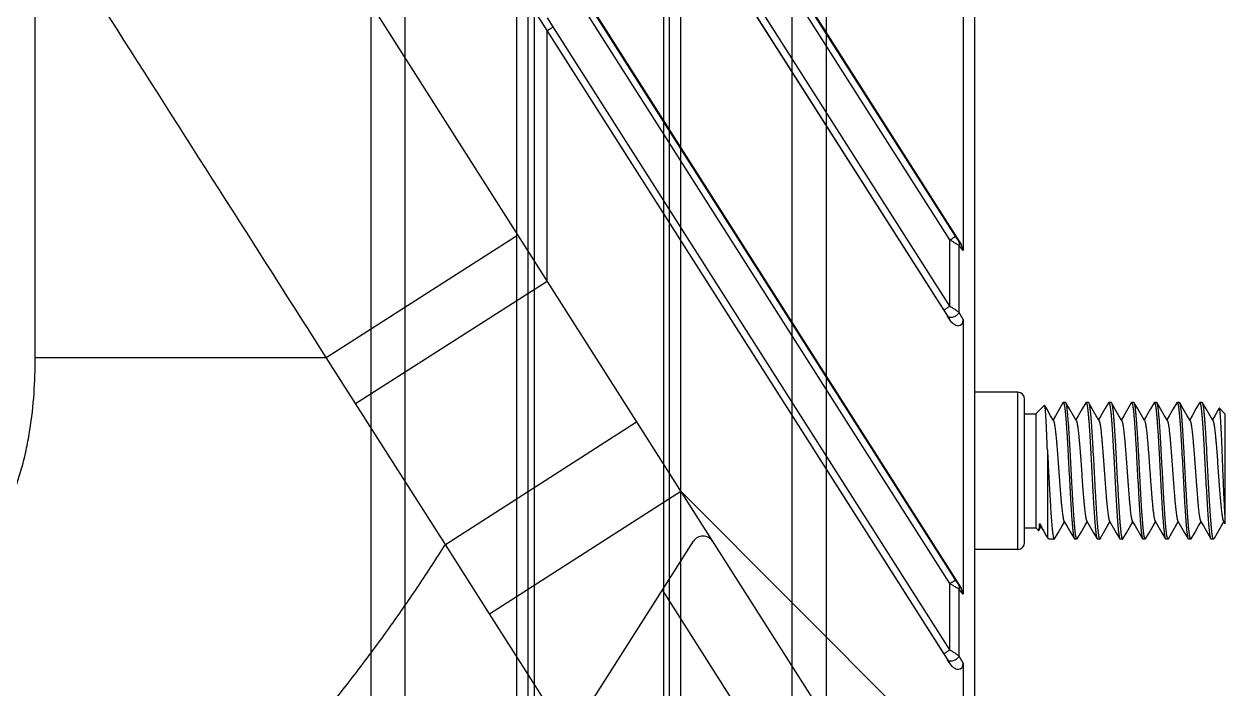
# Model space of a CAD drawing. Header units: millimetres. Extents: x 3299 to 14264, y 1863 to 5555.
# Drawn here: x 12532.1 to 12584.9, y 4503 to 4532.2 of the extents above; entities that cross this region are included whole.
import ezdxf

# ---------------------------------------------------------------- set-up
doc = ezdxf.new("R2010")
doc.units = ezdxf.units.MM
doc.layers.add('02___PRT_ALL_AXES', color=7, linetype='Continuous')

# ---------------------------------------------------------------- blocks, each defined once
blk = doc.blocks.new('rygj')
at = {"color": 114, "linetype": 'Continuous', "true_color": 0x139b48}
for p, q in [((4442.055, 3171.646), (5101.055, 3171.646)), ((4442.055, 3170.146), (5101.055, 3170.146)), ((4495.013, 3165.246), (5068.697, 3165.246)), ((4495.398, 3164.746), (5068.312, 3164.746)), ((4495.398, 3158.546), (5068.312, 3158.546)), ((4495.013, 3158.046), (5068.697, 3158.046)), ((4442.055, 3153.146), (5101.055, 3153.146)), ((4442.055, 3151.646), (5101.055, 3151.646))]:
    blk.add_line(p, q, dxfattribs=at)
at = {"layer": '02___PRT_ALL_AXES', "color": 114, "linetype": 'Continuous', "true_color": 0x139b48}
for p, q in [((5068.145, 3164.485), (4464.566, 3164.485)), ((5068.145, 3158.807), (4464.566, 3158.807))]:
    blk.add_line(p, q, dxfattribs=at)
blk = doc.blocks.new('rsfv')
at = {"rotation": 90}
blk.add_blockref('rygj', (14412.273, 369.859), dxfattribs=at)
blk = doc.blocks.new('1111')
at = {"color": 7, "linetype": 'Continuous'}
for p, q in [((16602.781, 7051.634), (16602.781, 6714.134)), ((16405.676, 7051.134), (16600.504, 6745.316)), ((16415.394, 7050.956), (16602.197, 6757.734)), ((16424.998, 7050.956), (16602.197, 6772.809)), ((16412.996, 7050.624), (16601.677, 6754.455)), ((16422.6, 7050.624), (16601.677, 6769.531)), ((16601.704, 6773.011), (16584.035, 6800.746)), ((16601.941, 6773.171), (16584.272, 6800.906)), ((16601.437, 6769.941), (16584.021, 6797.28)), ((16601.704, 6770.103), (16584.287, 6797.441)), ((16561.538, 6767.861), (16561.538, 6787.885)), ((16601.704, 6757.935), (16584.035, 6785.67)), ((16601.941, 6758.095), (16584.272, 6785.83)), ((16602.282, 6784.591), (16602.282, 6772.544)), ((16584.021, 6782.205), (16583.768, 6782.601)), ((16584.287, 6782.366), (16584.035, 6782.762)), ((16584.01, 6782.187), (16584.021, 6782.205)), ((16584.01, 6771.206), (16584.01, 6782.187)), ((16601.437, 6754.866), (16584.021, 6782.205)), ((16601.704, 6755.027), (16584.287, 6782.366)), ((16574.314, 6767.861), (16582.721, 6773.229)), ((16601.704, 6770.103), (16601.704, 6773.011)), ((16602.197, 6772.809), (16602.102, 6772.932)), ((16602.282, 6772.544), (16602.107, 6772.772)), ((16602.107, 6769.835), (16602.107, 6772.772)), ((16575.606, 6765.835), (16584.01, 6771.206)), ((16602.282, 6769.515), (16602.107, 6769.835)), ((16601.677, 6769.531), (16601.598, 6769.674)), ((16602.282, 6769.515), (16602.282, 6757.468)), ((16561.538, 6767.861), (16574.314, 6767.861)), ((16575.606, 6765.835), (16574.314, 6767.861)), ((16604.681, 6759.434), (16604.681, 6766.334)), ((16579.547, 6759.657), (16575.606, 6765.835)), ((16604.981, 6759.734), (16604.981, 6766.034)), ((16605.854, 6765.757), (16605.481, 6765.384)), ((16605.864, 6765.753), (16605.854, 6765.757)), ((16605.951, 6765.603), (16605.864, 6765.753)), ((16606.125, 6765.303), (16605.951, 6765.603)), ((16606.508, 6765.598), (16606.334, 6765.298)), ((16606.666, 6765.871), (16606.508, 6765.598)), ((16606.666, 6765.871), (16606.681, 6765.884)), ((16606.781, 6765.884), (16606.681, 6765.884)), ((16606.796, 6765.871), (16606.781, 6765.884)), ((16606.951, 6765.603), (16606.796, 6765.871)), ((16607.125, 6765.303), (16606.951, 6765.603)), ((16607.508, 6765.598), (16607.334, 6765.298)), ((16607.666, 6765.871), (16607.508, 6765.598)), ((16607.666, 6765.871), (16607.681, 6765.884)), ((16607.781, 6765.884), (16607.681, 6765.884)), ((16607.781, 6765.884), (16607.796, 6765.871)), ((16607.951, 6765.603), (16607.796, 6765.871)), ((16608.125, 6765.303), (16607.951, 6765.603)), ((16608.508, 6765.598), (16608.334, 6765.298)), ((16608.666, 6765.871), (16608.508, 6765.598)), ((16608.666, 6765.871), (16608.681, 6765.884)), ((16608.781, 6765.884), (16608.681, 6765.884)), ((16608.781, 6765.884), (16608.796, 6765.871)), ((16608.951, 6765.603), (16608.796, 6765.871)), ((16609.125, 6765.303), (16608.951, 6765.603)), ((16609.508, 6765.598), (16609.334, 6765.298)), ((16609.666, 6765.871), (16609.508, 6765.598)), ((16609.666, 6765.871), (16609.681, 6765.884)), ((16609.781, 6765.884), (16609.681, 6765.884)), ((16609.796, 6765.871), (16609.781, 6765.884)), ((16609.951, 6765.603), (16609.796, 6765.871)), ((16610.125, 6765.303), (16609.951, 6765.603)), ((16610.508, 6765.598), (16610.334, 6765.298)), ((16610.666, 6765.871), (16610.508, 6765.598)), ((16610.666, 6765.871), (16610.681, 6765.884)), ((16610.781, 6765.884), (16610.681, 6765.884)), ((16610.796, 6765.871), (16610.781, 6765.884)), ((16610.951, 6765.603), (16610.796, 6765.871)), ((16611.125, 6765.303), (16610.951, 6765.603)), ((16611.508, 6765.598), (16611.334, 6765.298)), ((16611.666, 6765.871), (16611.508, 6765.598)), ((16611.666, 6765.871), (16611.681, 6765.884)), ((16611.781, 6765.884), (16611.681, 6765.884)), ((16611.796, 6765.871), (16611.781, 6765.884)), ((16611.951, 6765.603), (16611.796, 6765.871)), ((16612.125, 6765.303), (16611.951, 6765.603)), ((16612.508, 6765.598), (16612.334, 6765.298)), ((16612.666, 6765.871), (16612.508, 6765.598)), ((16612.666, 6765.871), (16612.681, 6765.884)), ((16612.781, 6765.884), (16612.681, 6765.884)), ((16612.796, 6765.871), (16612.781, 6765.884)), ((16612.951, 6765.603), (16612.796, 6765.871)), ((16613.125, 6765.303), (16612.951, 6765.603)), ((16613.525, 6765.626), (16613.334, 6765.298)), ((16613.781, 6765.384), (16613.535, 6765.63)), ((16605.481, 6765.384), (16605.481, 6760.384)), ((16606.251, 6765.087), (16606.125, 6765.303)), ((16606.334, 6765.298), (16606.231, 6765.121)), ((16607.251, 6765.087), (16607.125, 6765.303)), ((16607.334, 6765.298), (16607.231, 6765.121)), ((16608.251, 6765.087), (16608.125, 6765.303)), ((16608.334, 6765.298), (16608.231, 6765.121)), ((16609.251, 6765.087), (16609.125, 6765.303)), ((16609.334, 6765.298), (16609.231, 6765.121)), ((16610.251, 6765.087), (16610.125, 6765.303)), ((16610.334, 6765.298), (16610.231, 6765.121)), ((16611.251, 6765.087), (16611.125, 6765.303)), ((16611.334, 6765.298), (16611.231, 6765.121)), ((16612.251, 6765.087), (16612.125, 6765.303)), ((16612.334, 6765.298), (16612.231, 6765.121)), ((16613.251, 6765.087), (16613.125, 6765.303)), ((16613.334, 6765.298), (16613.231, 6765.121)), ((16613.781, 6765.384), (16613.781, 6760.56)), ((16579.547, 6759.657), (16587.941, 6765.036)), ((16605.981, 6763.811), (16605.981, 6759.958)), ((16581.486, 6756.611), (16589.881, 6761.99)), ((16602.282, 6749.589), (16589.881, 6761.99)), ((16605.598, 6760.266), (16605.481, 6760.384)), ((16605.607, 6760.27), (16605.662, 6760.363)), ((16605.662, 6760.363), (16605.698, 6760.426)), ((16605.682, 6760.453), (16605.807, 6760.246)), ((16606.451, 6760.164), (16606.625, 6760.464)), ((16606.625, 6760.464), (16606.731, 6760.646)), ((16606.711, 6760.68), (16606.834, 6760.469)), ((16606.834, 6760.469), (16607.008, 6760.169)), ((16607.451, 6760.164), (16607.625, 6760.464)), ((16607.625, 6760.464), (16607.731, 6760.646)), ((16607.711, 6760.68), (16607.834, 6760.469)), ((16607.834, 6760.469), (16608.008, 6760.169)), ((16608.451, 6760.164), (16608.625, 6760.464)), ((16608.625, 6760.464), (16608.731, 6760.646)), ((16608.711, 6760.68), (16608.834, 6760.469)), ((16608.834, 6760.469), (16609.008, 6760.169)), ((16609.451, 6760.164), (16609.625, 6760.464)), ((16609.625, 6760.464), (16609.731, 6760.646)), ((16609.711, 6760.68), (16609.834, 6760.469)), ((16609.834, 6760.469), (16610.008, 6760.169)), ((16610.451, 6760.164), (16610.625, 6760.464)), ((16610.625, 6760.464), (16610.731, 6760.646)), ((16610.711, 6760.68), (16610.834, 6760.469)), ((16610.834, 6760.469), (16611.008, 6760.169)), ((16611.451, 6760.164), (16611.625, 6760.464)), ((16611.625, 6760.464), (16611.731, 6760.646)), ((16611.711, 6760.68), (16611.834, 6760.469)), ((16611.834, 6760.469), (16612.008, 6760.169)), ((16612.451, 6760.164), (16612.625, 6760.464)), ((16612.625, 6760.464), (16612.731, 6760.646)), ((16612.711, 6760.68), (16612.834, 6760.469)), ((16612.834, 6760.469), (16613.008, 6760.169)), ((16613.451, 6760.164), (16613.625, 6760.464)), ((16613.625, 6760.464), (16613.731, 6760.646)), ((16613.711, 6760.68), (16613.781, 6760.56)), ((16605.598, 6760.266), (16605.607, 6760.27)), ((16605.807, 6760.246), (16605.933, 6760.036)), ((16605.933, 6760.036), (16605.981, 6759.958)), ((16606.281, 6759.884), (16606.296, 6759.896)), ((16606.296, 6759.896), (16606.451, 6760.164)), ((16607.008, 6760.169), (16607.166, 6759.896)), ((16607.166, 6759.896), (16607.181, 6759.884)), ((16607.281, 6759.884), (16607.181, 6759.884)), ((16607.296, 6759.896), (16607.281, 6759.884)), ((16607.296, 6759.896), (16607.451, 6760.164)), ((16608.008, 6760.169), (16608.166, 6759.896)), ((16608.166, 6759.896), (16608.181, 6759.884)), ((16608.281, 6759.884), (16608.181, 6759.884)), ((16608.296, 6759.896), (16608.281, 6759.884)), ((16608.296, 6759.896), (16608.451, 6760.164)), ((16609.008, 6760.169), (16609.166, 6759.896)), ((16609.166, 6759.896), (16609.181, 6759.884)), ((16609.281, 6759.884), (16609.181, 6759.884)), ((16609.296, 6759.896), (16609.281, 6759.884)), ((16609.296, 6759.896), (16609.451, 6760.164)), ((16610.008, 6760.169), (16610.166, 6759.896)), ((16610.166, 6759.896), (16610.181, 6759.884)), ((16610.281, 6759.884), (16610.181, 6759.884)), ((16610.296, 6759.896), (16610.281, 6759.884)), ((16610.296, 6759.896), (16610.451, 6760.164)), ((16611.008, 6760.169), (16611.166, 6759.896)), ((16611.166, 6759.896), (16611.181, 6759.884)), ((16611.281, 6759.884), (16611.181, 6759.884)), ((16611.296, 6759.896), (16611.281, 6759.884)), ((16611.296, 6759.896), (16611.451, 6760.164)), ((16612.008, 6760.169), (16612.166, 6759.896)), ((16612.166, 6759.896), (16612.181, 6759.884)), ((16612.281, 6759.884), (16612.181, 6759.884)), ((16612.296, 6759.896), (16612.281, 6759.884)), ((16612.296, 6759.896), (16612.451, 6760.164)), ((16613.008, 6760.169), (16613.166, 6759.896)), ((16613.181, 6759.884), (16613.166, 6759.896)), ((16613.316, 6759.931), (16613.281, 6759.884)), ((16613.316, 6759.931), (16613.451, 6760.164)), ((16570.281, 6728.153), (16590.438, 6759.792)), ((16581.486, 6756.611), (16579.547, 6759.657)), ((16601.704, 6755.027), (16601.704, 6757.935)), ((16602.197, 6757.734), (16602.102, 6757.857)), ((16602.282, 6757.468), (16602.107, 6757.697)), ((16602.107, 6754.76), (16602.107, 6757.697)), ((16598.585, 6742.745), (16589.081, 6757.663)), ((16584.948, 6751.175), (16581.486, 6756.611)), ((16601.677, 6754.455), (16601.598, 6754.599)), ((16602.282, 6754.44), (16602.107, 6754.76)), ((16602.282, 6754.44), (16602.282, 6749.589))]:
    blk.add_line(p, q, dxfattribs=at)
for centre, radius, start, end in [((16604.681, 6766.034), 0.3, 0, 90), ((16590.859, 6759.524), 0.5, 32.5, 147.5), ((16604.681, 6759.734), 0.3, 270, 0)]:
    blk.add_arc(centre, radius, start, end, dxfattribs=at)
for centre, major_axis, ratio, start_param, end_param in [((16601.92, 6772.681), (-0.278, 0.337), 0.685856, -2.447355, -1.747542), ((16601.92, 6769.707), (-0.253, 0.43), 0.601104, -4.65481, -2.346373), ((16601.92, 6757.605), (-0.278, 0.337), 0.685856, -2.447355, -1.747542), ((16601.92, 6754.632), (-0.253, 0.43), 0.601104, -4.65481, -2.346373)]:
    blk.add_ellipse(centre, major_axis=major_axis, ratio=ratio, start_param=start_param, end_param=end_param, dxfattribs=at)
for points, knots in [([(16574.314, 6767.861), (16573.25, 6769.529), (16568.99, 6776.203), (16564.732, 6782.878), (16561.538, 6787.885)], [0, 0, 0, 0, 0.249922, 1, 1, 1, 1]), ([(16584.021, 6782.205), (16584.021, 6782.205), (16584.022, 6782.205), (16584.026, 6782.207), (16584.031, 6782.209), (16584.039, 6782.214), (16584.049, 6782.219), (16584.061, 6782.226), (16584.082, 6782.238), (16584.111, 6782.255), (16584.15, 6782.279), (16584.193, 6782.306), (16584.24, 6782.335), (16584.271, 6782.356), (16584.287, 6782.366)], [0, 0, 0, 0, 0.005231, 0.012589, 0.033669, 0.063117, 0.100673, 0.146013, 0.198735, 0.324335, 0.472945, 0.63916, 0.81702, 1, 1, 1, 1]), ([(16601.704, 6773.011), (16601.719, 6773.02), (16601.748, 6773.039), (16601.791, 6773.067), (16601.83, 6773.093), (16601.865, 6773.116), (16601.891, 6773.133), (16601.908, 6773.145), (16601.918, 6773.153), (16601.927, 6773.159), (16601.934, 6773.164), (16601.938, 6773.168), (16601.941, 6773.17), (16601.941, 6773.171)], [0, 0, 0, 0, 0.186782, 0.366131, 0.532175, 0.679595, 0.803609, 0.85556, 0.900224, 0.93725, 0.966352, 0.987305, 1, 1, 1, 1]), ([(16602.107, 6772.772), (16602.094, 6772.779), (16602.067, 6772.793), (16602.025, 6772.817), (16601.978, 6772.844), (16601.927, 6772.874), (16601.873, 6772.906), (16601.799, 6772.952), (16601.742, 6772.987), (16601.704, 6773.011)], [0, 0, 0, 0, 0.090397, 0.195428, 0.312456, 0.43902, 0.572905, 0.712149, 1, 1, 1, 1]), ([(16602.102, 6772.932), (16602.096, 6772.94), (16602.084, 6772.957), (16602.058, 6772.994), (16602.024, 6773.044), (16601.983, 6773.106), (16601.955, 6773.149), (16601.941, 6773.171)], [0, 0, 0, 0, 0.103408, 0.218747, 0.468859, 0.73184, 1, 1, 1, 1]), ([(16602.107, 6772.772), (16602.112, 6772.786), (16602.119, 6772.815), (16602.122, 6772.857), (16602.117, 6772.897), (16602.108, 6772.921), (16602.102, 6772.932)], [0, 0, 0, 0, 0.271855, 0.527736, 0.769173, 1, 1, 1, 1]), ([(16601.437, 6769.941), (16601.438, 6769.942), (16601.439, 6769.942), (16601.442, 6769.943), (16601.448, 6769.946), (16601.456, 6769.95), (16601.466, 6769.956), (16601.478, 6769.963), (16601.498, 6769.975), (16601.527, 6769.992), (16601.566, 6770.016), (16601.61, 6770.043), (16601.656, 6770.072), (16601.688, 6770.092), (16601.704, 6770.103)], [0, 0, 0, 0, 0.005231, 0.012589, 0.033669, 0.063117, 0.100673, 0.146013, 0.198735, 0.324335, 0.472945, 0.63916, 0.81702, 1, 1, 1, 1]), ([(16601.598, 6769.674), (16601.587, 6769.695), (16601.562, 6769.738), (16601.523, 6769.803), (16601.481, 6769.872), (16601.452, 6769.918), (16601.437, 6769.941)], [0, 0, 0, 0, 0.226755, 0.475744, 0.735416, 1, 1, 1, 1]), ([(16601.598, 6769.674), (16601.604, 6769.667), (16601.618, 6769.654), (16601.643, 6769.638), (16601.672, 6769.627), (16601.717, 6769.617), (16601.78, 6769.617), (16601.858, 6769.634), (16601.936, 6769.667), (16602.007, 6769.714), (16602.066, 6769.77), (16602.096, 6769.813), (16602.107, 6769.835)], [0, 0, 0, 0, 0.045713, 0.093827, 0.145197, 0.200355, 0.321964, 0.456539, 0.598535, 0.740949, 0.876692, 1, 1, 1, 1]), ([(16602.107, 6769.835), (16602.095, 6769.844), (16602.068, 6769.863), (16602.026, 6769.892), (16601.979, 6769.924), (16601.929, 6769.958), (16601.875, 6769.993), (16601.8, 6770.042), (16601.743, 6770.078), (16601.704, 6770.103)], [0, 0, 0, 0, 0.093828, 0.200628, 0.318136, 0.444256, 0.577126, 0.71505, 1, 1, 1, 1]), ([(16556.31, 6756.932), (16556.543, 6757.06), (16557, 6757.333), (16557.648, 6757.8), (16558.252, 6758.322), (16558.807, 6758.897), (16559.307, 6759.52), (16559.752, 6760.183), (16560.139, 6760.881), (16560.472, 6761.607), (16560.751, 6762.355), (16560.982, 6763.119), (16561.167, 6763.896), (16561.359, 6764.942), (16561.504, 6766.265), (16561.538, 6767.329), (16561.538, 6767.861)], [0, 0, 0, 0, 0.062499, 0.124997, 0.187494, 0.249991, 0.312489, 0.374988, 0.43749, 0.499992, 0.562497, 0.625002, 0.687509, 0.750016, 0.875003, 1, 1, 1, 1]), ([(16605.981, 6763.811), (16605.976, 6763.941), (16605.967, 6764.191), (16605.955, 6764.497), (16605.945, 6764.726), (16605.938, 6764.883), (16605.931, 6765.029), (16605.923, 6765.164), (16605.916, 6765.286), (16605.909, 6765.395), (16605.902, 6765.491), (16605.894, 6765.573), (16605.888, 6765.631), (16605.883, 6765.671), (16605.879, 6765.695), (16605.875, 6765.715), (16605.872, 6765.731), (16605.869, 6765.743), (16605.866, 6765.749), (16605.865, 6765.752), (16605.864, 6765.753)], [0, 0, 0, 0, 0.200269, 0.385828, 0.471817, 0.552686, 0.62801, 0.697369, 0.760387, 0.816722, 0.866055, 0.908122, 0.942683, 0.957091, 0.969561, 0.980083, 0.988649, 0.99527, 0.997866, 1, 1, 1, 1]), ([(16606.681, 6765.884), (16606.682, 6765.884), (16606.685, 6765.883), (16606.689, 6765.88), (16606.693, 6765.876), (16606.697, 6765.87), (16606.7, 6765.862), (16606.704, 6765.853), (16606.708, 6765.842), (16606.713, 6765.824), (16606.72, 6765.797), (16606.727, 6765.76), (16606.735, 6765.716), (16606.742, 6765.666), (16606.75, 6765.61), (16606.757, 6765.547), (16606.765, 6765.479), (16606.775, 6765.376), (16606.788, 6765.233), (16606.803, 6765.047), (16606.818, 6764.84), (16606.833, 6764.616), (16606.848, 6764.376), (16606.863, 6764.123), (16606.878, 6763.858), (16606.899, 6763.489), (16606.924, 6763.019), (16606.954, 6762.456), (16606.979, 6761.993), (16606.999, 6761.635), (16607.014, 6761.382), (16607.029, 6761.143), (16607.044, 6760.919), (16607.059, 6760.713), (16607.075, 6760.527), (16607.089, 6760.363), (16607.102, 6760.24), (16607.113, 6760.153), (16607.12, 6760.097), (16607.128, 6760.048), (16607.136, 6760.004), (16607.143, 6759.968), (16607.15, 6759.938), (16607.157, 6759.917), (16607.162, 6759.904), (16607.165, 6759.899), (16607.166, 6759.896)], [0, 0, 0, 0, 0.000645, 0.001404, 0.002351, 0.003524, 0.004942, 0.006617, 0.008553, 0.010755, 0.015963, 0.022244, 0.029591, 0.037991, 0.047433, 0.057897, 0.069357, 0.081791, 0.109473, 0.140693, 0.175175, 0.212608, 0.252656, 0.294956, 0.339126, 0.384767, 0.478801, 0.573661, 0.66592, 0.710026, 0.752246, 0.792201, 0.829527, 0.863891, 0.894981, 0.922522, 0.946268, 0.956654, 0.966017, 0.974338, 0.981603, 0.987803, 0.992929, 0.996986, 0.99862, 1, 1, 1, 1]), ([(16607.281, 6759.884), (16607.28, 6759.884), (16607.277, 6759.884), (16607.273, 6759.887), (16607.269, 6759.892), (16607.266, 6759.898), (16607.262, 6759.905), (16607.258, 6759.915), (16607.254, 6759.926), (16607.249, 6759.944), (16607.242, 6759.97), (16607.235, 6760.008), (16607.227, 6760.051), (16607.22, 6760.101), (16607.212, 6760.157), (16607.205, 6760.22), (16607.197, 6760.288), (16607.187, 6760.391), (16607.174, 6760.534), (16607.159, 6760.721), (16607.144, 6760.927), (16607.129, 6761.151), (16607.114, 6761.391), (16607.099, 6761.645), (16607.084, 6761.909), (16607.063, 6762.278), (16607.038, 6762.748), (16607.008, 6763.311), (16606.983, 6763.775), (16606.963, 6764.132), (16606.948, 6764.385), (16606.933, 6764.625), (16606.918, 6764.848), (16606.903, 6765.054), (16606.888, 6765.24), (16606.873, 6765.405), (16606.86, 6765.528), (16606.849, 6765.614), (16606.842, 6765.67), (16606.834, 6765.72), (16606.827, 6765.763), (16606.819, 6765.799), (16606.812, 6765.829), (16606.805, 6765.85), (16606.8, 6765.863), (16606.797, 6765.869), (16606.796, 6765.871)], [0, 0, 0, 0, 0.000645, 0.001404, 0.002351, 0.003524, 0.004942, 0.006617, 0.008553, 0.010755, 0.015963, 0.022244, 0.029591, 0.037991, 0.047433, 0.057897, 0.069357, 0.081791, 0.109473, 0.140693, 0.175175, 0.212608, 0.252656, 0.294956, 0.339126, 0.384767, 0.478801, 0.573661, 0.66592, 0.710026, 0.752247, 0.792201, 0.829527, 0.863891, 0.894981, 0.922522, 0.946268, 0.956654, 0.966017, 0.974338, 0.981603, 0.987803, 0.992929, 0.996986, 0.99862, 1, 1, 1, 1]), ([(16607.681, 6765.884), (16607.682, 6765.884), (16607.685, 6765.883), (16607.689, 6765.88), (16607.693, 6765.876), (16607.697, 6765.87), (16607.7, 6765.862), (16607.704, 6765.853), (16607.708, 6765.842), (16607.713, 6765.824), (16607.72, 6765.797), (16607.727, 6765.76), (16607.735, 6765.716), (16607.742, 6765.666), (16607.75, 6765.61), (16607.757, 6765.547), (16607.765, 6765.479), (16607.775, 6765.376), (16607.788, 6765.233), (16607.803, 6765.047), (16607.818, 6764.84), (16607.833, 6764.616), (16607.848, 6764.376), (16607.863, 6764.123), (16607.878, 6763.858), (16607.899, 6763.489), (16607.924, 6763.019), (16607.954, 6762.456), (16607.979, 6761.993), (16607.999, 6761.635), (16608.014, 6761.382), (16608.029, 6761.143), (16608.044, 6760.919), (16608.059, 6760.713), (16608.075, 6760.527), (16608.089, 6760.363), (16608.102, 6760.24), (16608.113, 6760.153), (16608.12, 6760.097), (16608.128, 6760.048), (16608.136, 6760.004), (16608.143, 6759.968), (16608.15, 6759.938), (16608.157, 6759.917), (16608.162, 6759.904), (16608.165, 6759.899), (16608.166, 6759.896)], [0, 0, 0, 0, 0.000645, 0.001404, 0.002351, 0.003524, 0.004942, 0.006617, 0.008553, 0.010755, 0.015963, 0.022244, 0.029591, 0.037991, 0.047433, 0.057897, 0.069357, 0.081791, 0.109473, 0.140693, 0.175175, 0.212608, 0.252656, 0.294956, 0.339126, 0.384767, 0.478801, 0.573661, 0.66592, 0.710026, 0.752246, 0.792201, 0.829527, 0.863891, 0.894981, 0.922522, 0.946268, 0.956654, 0.966017, 0.974338, 0.981603, 0.987803, 0.992929, 0.996986, 0.99862, 1, 1, 1, 1]), ([(16607.796, 6765.871), (16607.797, 6765.869), (16607.8, 6765.863), (16607.805, 6765.85), (16607.812, 6765.829), (16607.819, 6765.799), (16607.827, 6765.763), (16607.834, 6765.72), (16607.842, 6765.67), (16607.849, 6765.614), (16607.86, 6765.528), (16607.873, 6765.405), (16607.888, 6765.24), (16607.903, 6765.054), (16607.918, 6764.848), (16607.933, 6764.625), (16607.948, 6764.385), (16607.963, 6764.132), (16607.983, 6763.775), (16608.008, 6763.311), (16608.038, 6762.748), (16608.063, 6762.278), (16608.084, 6761.909), (16608.099, 6761.645), (16608.114, 6761.391), (16608.129, 6761.151), (16608.144, 6760.927), (16608.159, 6760.721), (16608.174, 6760.534), (16608.187, 6760.391), (16608.197, 6760.288), (16608.205, 6760.22), (16608.212, 6760.157), (16608.22, 6760.101), (16608.227, 6760.051), (16608.235, 6760.008), (16608.242, 6759.97), (16608.249, 6759.944), (16608.254, 6759.926), (16608.258, 6759.915), (16608.262, 6759.905), (16608.266, 6759.898), (16608.269, 6759.892), (16608.273, 6759.887), (16608.277, 6759.884), (16608.28, 6759.884), (16608.281, 6759.884)], [0, 0, 0, 0, 0.00138, 0.003014, 0.007071, 0.012197, 0.018397, 0.025662, 0.033983, 0.043346, 0.053732, 0.077478, 0.105019, 0.136109, 0.170473, 0.207799, 0.247753, 0.289974, 0.33408, 0.426339, 0.521199, 0.615233, 0.660874, 0.705044, 0.747344, 0.787392, 0.824825, 0.859307, 0.890527, 0.918209, 0.930643, 0.942103, 0.952567, 0.962009, 0.970409, 0.977756, 0.984037, 0.989245, 0.991447, 0.993383, 0.995058, 0.996476, 0.997649, 0.998596, 0.999355, 1, 1, 1, 1]), ([(16608.681, 6765.884), (16608.682, 6765.884), (16608.685, 6765.883), (16608.689, 6765.88), (16608.693, 6765.876), (16608.697, 6765.87), (16608.7, 6765.862), (16608.704, 6765.853), (16608.708, 6765.842), (16608.713, 6765.824), (16608.72, 6765.797), (16608.727, 6765.76), (16608.735, 6765.716), (16608.742, 6765.666), (16608.75, 6765.61), (16608.757, 6765.547), (16608.765, 6765.479), (16608.775, 6765.376), (16608.788, 6765.233), (16608.803, 6765.047), (16608.818, 6764.84), (16608.833, 6764.616), (16608.848, 6764.376), (16608.863, 6764.123), (16608.878, 6763.858), (16608.899, 6763.489), (16608.924, 6763.019), (16608.954, 6762.456), (16608.979, 6761.993), (16608.999, 6761.635), (16609.014, 6761.382), (16609.029, 6761.143), (16609.044, 6760.919), (16609.059, 6760.713), (16609.075, 6760.527), (16609.089, 6760.363), (16609.102, 6760.24), (16609.113, 6760.153), (16609.12, 6760.097), (16609.128, 6760.048), (16609.136, 6760.004), (16609.143, 6759.968), (16609.15, 6759.938), (16609.157, 6759.917), (16609.162, 6759.904), (16609.165, 6759.899), (16609.166, 6759.896)], [0, 0, 0, 0, 0.000645, 0.001404, 0.002351, 0.003524, 0.004942, 0.006617, 0.008553, 0.010755, 0.015963, 0.022244, 0.029591, 0.037991, 0.047433, 0.057897, 0.069357, 0.081791, 0.109473, 0.140693, 0.175175, 0.212608, 0.252656, 0.294956, 0.339126, 0.384767, 0.478801, 0.573661, 0.66592, 0.710026, 0.752246, 0.792201, 0.829527, 0.863891, 0.894981, 0.922522, 0.946268, 0.956654, 0.966017, 0.974338, 0.981603, 0.987803, 0.992929, 0.996986, 0.99862, 1, 1, 1, 1]), ([(16608.796, 6765.871), (16608.797, 6765.869), (16608.8, 6765.863), (16608.805, 6765.85), (16608.812, 6765.829), (16608.819, 6765.799), (16608.827, 6765.763), (16608.834, 6765.72), (16608.842, 6765.67), (16608.849, 6765.614), (16608.86, 6765.528), (16608.873, 6765.405), (16608.888, 6765.24), (16608.903, 6765.054), (16608.918, 6764.848), (16608.933, 6764.625), (16608.948, 6764.385), (16608.963, 6764.132), (16608.983, 6763.775), (16609.008, 6763.311), (16609.038, 6762.748), (16609.063, 6762.278), (16609.084, 6761.909), (16609.099, 6761.645), (16609.114, 6761.391), (16609.129, 6761.151), (16609.144, 6760.927), (16609.159, 6760.721), (16609.174, 6760.534), (16609.187, 6760.391), (16609.197, 6760.288), (16609.205, 6760.22), (16609.212, 6760.157), (16609.22, 6760.101), (16609.227, 6760.051), (16609.235, 6760.008), (16609.242, 6759.97), (16609.249, 6759.944), (16609.254, 6759.926), (16609.258, 6759.915), (16609.262, 6759.905), (16609.266, 6759.898), (16609.269, 6759.892), (16609.273, 6759.887), (16609.277, 6759.884), (16609.28, 6759.884), (16609.281, 6759.884)], [0, 0, 0, 0, 0.00138, 0.003014, 0.007071, 0.012197, 0.018397, 0.025662, 0.033983, 0.043346, 0.053732, 0.077478, 0.105019, 0.136109, 0.170473, 0.207799, 0.247753, 0.289974, 0.33408, 0.426339, 0.521199, 0.615233, 0.660874, 0.705044, 0.747344, 0.787392, 0.824825, 0.859307, 0.890527, 0.918209, 0.930643, 0.942103, 0.952567, 0.962009, 0.970409, 0.977756, 0.984037, 0.989245, 0.991447, 0.993383, 0.995058, 0.996476, 0.997649, 0.998596, 0.999355, 1, 1, 1, 1]), ([(16609.681, 6765.884), (16609.682, 6765.884), (16609.685, 6765.883), (16609.689, 6765.88), (16609.693, 6765.876), (16609.697, 6765.87), (16609.7, 6765.862), (16609.704, 6765.853), (16609.708, 6765.842), (16609.713, 6765.824), (16609.72, 6765.797), (16609.727, 6765.76), (16609.735, 6765.716), (16609.742, 6765.666), (16609.75, 6765.61), (16609.757, 6765.547), (16609.765, 6765.479), (16609.775, 6765.376), (16609.788, 6765.233), (16609.803, 6765.047), (16609.818, 6764.84), (16609.833, 6764.616), (16609.848, 6764.376), (16609.863, 6764.123), (16609.878, 6763.858), (16609.899, 6763.489), (16609.924, 6763.019), (16609.954, 6762.456), (16609.979, 6761.993), (16609.999, 6761.635), (16610.014, 6761.382), (16610.029, 6761.143), (16610.044, 6760.919), (16610.059, 6760.713), (16610.075, 6760.527), (16610.089, 6760.363), (16610.102, 6760.24), (16610.113, 6760.153), (16610.12, 6760.097), (16610.128, 6760.048), (16610.136, 6760.004), (16610.143, 6759.968), (16610.15, 6759.938), (16610.157, 6759.917), (16610.162, 6759.904), (16610.165, 6759.899), (16610.166, 6759.896)], [0, 0, 0, 0, 0.000645, 0.001404, 0.002351, 0.003524, 0.004942, 0.006617, 0.008553, 0.010755, 0.015963, 0.022244, 0.029591, 0.037991, 0.047433, 0.057897, 0.069357, 0.081791, 0.109473, 0.140693, 0.175175, 0.212608, 0.252656, 0.294956, 0.339126, 0.384767, 0.478801, 0.573661, 0.66592, 0.710026, 0.752246, 0.792201, 0.829527, 0.863891, 0.894981, 0.922522, 0.946268, 0.956654, 0.966017, 0.974338, 0.981603, 0.987803, 0.992929, 0.996986, 0.99862, 1, 1, 1, 1]), ([(16610.281, 6759.884), (16610.28, 6759.884), (16610.277, 6759.884), (16610.273, 6759.887), (16610.269, 6759.892), (16610.266, 6759.898), (16610.262, 6759.905), (16610.258, 6759.915), (16610.254, 6759.926), (16610.249, 6759.944), (16610.242, 6759.97), (16610.235, 6760.008), (16610.227, 6760.051), (16610.22, 6760.101), (16610.212, 6760.157), (16610.205, 6760.22), (16610.197, 6760.288), (16610.187, 6760.391), (16610.174, 6760.534), (16610.159, 6760.721), (16610.144, 6760.927), (16610.129, 6761.151), (16610.114, 6761.391), (16610.099, 6761.645), (16610.084, 6761.909), (16610.063, 6762.278), (16610.038, 6762.748), (16610.008, 6763.311), (16609.983, 6763.775), (16609.963, 6764.132), (16609.948, 6764.385), (16609.933, 6764.625), (16609.918, 6764.848), (16609.903, 6765.054), (16609.888, 6765.24), (16609.873, 6765.405), (16609.86, 6765.528), (16609.849, 6765.614), (16609.842, 6765.67), (16609.834, 6765.72), (16609.827, 6765.763), (16609.819, 6765.799), (16609.812, 6765.829), (16609.805, 6765.85), (16609.8, 6765.863), (16609.797, 6765.869), (16609.796, 6765.871)], [0, 0, 0, 0, 0.000645, 0.001404, 0.002351, 0.003524, 0.004942, 0.006617, 0.008553, 0.010755, 0.015963, 0.022244, 0.029591, 0.037991, 0.047433, 0.057897, 0.069357, 0.081791, 0.109473, 0.140693, 0.175175, 0.212608, 0.252656, 0.294956, 0.339126, 0.384767, 0.478801, 0.573661, 0.66592, 0.710026, 0.752247, 0.792201, 0.829527, 0.863891, 0.894981, 0.922522, 0.946268, 0.956654, 0.966017, 0.974338, 0.981603, 0.987803, 0.992929, 0.996986, 0.99862, 1, 1, 1, 1]), ([(16610.681, 6765.884), (16610.682, 6765.884), (16610.685, 6765.883), (16610.689, 6765.88), (16610.693, 6765.876), (16610.697, 6765.87), (16610.7, 6765.862), (16610.704, 6765.853), (16610.708, 6765.842), (16610.713, 6765.824), (16610.72, 6765.797), (16610.727, 6765.76), (16610.735, 6765.716), (16610.742, 6765.666), (16610.75, 6765.61), (16610.757, 6765.547), (16610.765, 6765.479), (16610.775, 6765.376), (16610.788, 6765.233), (16610.803, 6765.047), (16610.818, 6764.84), (16610.833, 6764.616), (16610.848, 6764.376), (16610.863, 6764.123), (16610.878, 6763.858), (16610.899, 6763.489), (16610.924, 6763.019), (16610.954, 6762.456), (16610.979, 6761.993), (16610.999, 6761.635), (16611.014, 6761.382), (16611.029, 6761.143), (16611.044, 6760.919), (16611.059, 6760.713), (16611.075, 6760.527), (16611.089, 6760.363), (16611.102, 6760.24), (16611.113, 6760.153), (16611.12, 6760.097), (16611.128, 6760.048), (16611.136, 6760.004), (16611.143, 6759.968), (16611.15, 6759.938), (16611.157, 6759.917), (16611.162, 6759.904), (16611.165, 6759.899), (16611.166, 6759.896)], [0, 0, 0, 0, 0.000645, 0.001404, 0.002351, 0.003524, 0.004942, 0.006617, 0.008553, 0.010755, 0.015963, 0.022244, 0.029591, 0.037991, 0.047433, 0.057897, 0.069357, 0.081791, 0.109473, 0.140693, 0.175175, 0.212608, 0.252656, 0.294956, 0.339126, 0.384767, 0.478801, 0.573661, 0.66592, 0.710026, 0.752246, 0.792201, 0.829527, 0.863891, 0.894981, 0.922522, 0.946268, 0.956654, 0.966017, 0.974338, 0.981603, 0.987803, 0.992929, 0.996986, 0.99862, 1, 1, 1, 1]), ([(16611.281, 6759.884), (16611.28, 6759.884), (16611.277, 6759.884), (16611.273, 6759.887), (16611.269, 6759.892), (16611.266, 6759.898), (16611.262, 6759.905), (16611.258, 6759.915), (16611.254, 6759.926), (16611.249, 6759.944), (16611.242, 6759.97), (16611.235, 6760.008), (16611.227, 6760.051), (16611.22, 6760.101), (16611.212, 6760.157), (16611.205, 6760.22), (16611.197, 6760.288), (16611.187, 6760.391), (16611.174, 6760.534), (16611.159, 6760.721), (16611.144, 6760.927), (16611.129, 6761.151), (16611.114, 6761.391), (16611.099, 6761.645), (16611.084, 6761.909), (16611.063, 6762.278), (16611.038, 6762.748), (16611.008, 6763.311), (16610.983, 6763.775), (16610.963, 6764.132), (16610.948, 6764.385), (16610.933, 6764.625), (16610.918, 6764.848), (16610.903, 6765.054), (16610.888, 6765.24), (16610.873, 6765.405), (16610.86, 6765.528), (16610.849, 6765.614), (16610.842, 6765.67), (16610.834, 6765.72), (16610.827, 6765.763), (16610.819, 6765.799), (16610.812, 6765.829), (16610.805, 6765.85), (16610.8, 6765.863), (16610.797, 6765.869), (16610.796, 6765.871)], [0, 0, 0, 0, 0.000645, 0.001404, 0.002351, 0.003524, 0.004942, 0.006617, 0.008553, 0.010755, 0.015963, 0.022244, 0.029591, 0.037991, 0.047433, 0.057897, 0.069357, 0.081791, 0.109473, 0.140693, 0.175175, 0.212608, 0.252656, 0.294956, 0.339126, 0.384767, 0.478801, 0.573661, 0.66592, 0.710026, 0.752247, 0.792201, 0.829527, 0.863891, 0.894981, 0.922522, 0.946268, 0.956654, 0.966017, 0.974338, 0.981603, 0.987803, 0.992929, 0.996986, 0.99862, 1, 1, 1, 1]), ([(16611.681, 6765.884), (16611.682, 6765.884), (16611.685, 6765.883), (16611.689, 6765.88), (16611.693, 6765.876), (16611.697, 6765.87), (16611.7, 6765.862), (16611.704, 6765.853), (16611.708, 6765.842), (16611.713, 6765.824), (16611.72, 6765.797), (16611.727, 6765.76), (16611.735, 6765.716), (16611.742, 6765.666), (16611.75, 6765.61), (16611.757, 6765.547), (16611.765, 6765.479), (16611.775, 6765.376), (16611.788, 6765.233), (16611.803, 6765.047), (16611.818, 6764.84), (16611.833, 6764.616), (16611.848, 6764.376), (16611.863, 6764.123), (16611.878, 6763.858), (16611.899, 6763.489), (16611.924, 6763.019), (16611.954, 6762.456), (16611.979, 6761.993), (16611.999, 6761.635), (16612.014, 6761.382), (16612.029, 6761.143), (16612.044, 6760.919), (16612.059, 6760.713), (16612.075, 6760.527), (16612.089, 6760.363), (16612.102, 6760.24), (16612.113, 6760.153), (16612.12, 6760.097), (16612.128, 6760.048), (16612.136, 6760.004), (16612.143, 6759.968), (16612.15, 6759.938), (16612.157, 6759.917), (16612.162, 6759.904), (16612.165, 6759.899), (16612.166, 6759.896)], [0, 0, 0, 0, 0.000645, 0.001404, 0.002351, 0.003524, 0.004942, 0.006617, 0.008553, 0.010755, 0.015963, 0.022244, 0.029591, 0.037991, 0.047433, 0.057897, 0.069357, 0.081791, 0.109473, 0.140693, 0.175175, 0.212608, 0.252656, 0.294956, 0.339126, 0.384767, 0.478801, 0.573661, 0.66592, 0.710026, 0.752246, 0.792201, 0.829527, 0.863891, 0.894981, 0.922522, 0.946268, 0.956654, 0.966017, 0.974338, 0.981603, 0.987803, 0.992929, 0.996986, 0.99862, 1, 1, 1, 1]), ([(16612.281, 6759.884), (16612.28, 6759.884), (16612.277, 6759.884), (16612.273, 6759.887), (16612.269, 6759.892), (16612.266, 6759.898), (16612.262, 6759.905), (16612.258, 6759.915), (16612.254, 6759.926), (16612.249, 6759.944), (16612.242, 6759.97), (16612.235, 6760.008), (16612.227, 6760.051), (16612.22, 6760.101), (16612.212, 6760.157), (16612.205, 6760.22), (16612.197, 6760.288), (16612.187, 6760.391), (16612.174, 6760.534), (16612.159, 6760.721), (16612.144, 6760.927), (16612.129, 6761.151), (16612.114, 6761.391), (16612.099, 6761.645), (16612.084, 6761.909), (16612.063, 6762.278), (16612.038, 6762.748), (16612.008, 6763.311), (16611.983, 6763.775), (16611.963, 6764.132), (16611.948, 6764.385), (16611.933, 6764.625), (16611.918, 6764.848), (16611.903, 6765.054), (16611.888, 6765.24), (16611.873, 6765.405), (16611.86, 6765.528), (16611.849, 6765.614), (16611.842, 6765.67), (16611.834, 6765.72), (16611.827, 6765.763), (16611.819, 6765.799), (16611.812, 6765.829), (16611.805, 6765.85), (16611.8, 6765.863), (16611.797, 6765.869), (16611.796, 6765.871)], [0, 0, 0, 0, 0.000645, 0.001404, 0.002351, 0.003524, 0.004942, 0.006617, 0.008553, 0.010755, 0.015963, 0.022244, 0.029591, 0.037991, 0.047433, 0.057897, 0.069357, 0.081791, 0.109473, 0.140693, 0.175175, 0.212608, 0.252656, 0.294956, 0.339126, 0.384767, 0.478801, 0.573661, 0.66592, 0.710026, 0.752247, 0.792201, 0.829527, 0.863891, 0.894981, 0.922522, 0.946268, 0.956654, 0.966017, 0.974338, 0.981603, 0.987803, 0.992929, 0.996986, 0.99862, 1, 1, 1, 1]), ([(16613.155, 6759.924), (16613.152, 6759.933), (16613.147, 6759.953), (16613.139, 6759.985), (16613.132, 6760.024), (16613.125, 6760.069), (16613.117, 6760.12), (16613.107, 6760.199), (16613.094, 6760.313), (16613.08, 6760.467), (16613.065, 6760.641), (16613.05, 6760.835), (16613.036, 6761.046), (16613.021, 6761.273), (16613.001, 6761.602), (16612.976, 6762.037), (16612.947, 6762.577), (16612.918, 6763.128), (16612.894, 6763.585), (16612.874, 6763.942), (16612.859, 6764.197), (16612.844, 6764.441), (16612.83, 6764.672), (16612.815, 6764.887), (16612.8, 6765.084), (16612.786, 6765.263), (16612.773, 6765.399), (16612.763, 6765.498), (16612.755, 6765.563), (16612.748, 6765.623), (16612.741, 6765.676), (16612.733, 6765.724), (16612.726, 6765.766), (16612.719, 6765.801), (16612.712, 6765.826), (16612.707, 6765.844), (16612.703, 6765.854), (16612.7, 6765.863), (16612.696, 6765.87), (16612.693, 6765.876), (16612.689, 6765.88), (16612.685, 6765.883), (16612.682, 6765.884), (16612.681, 6765.884)], [0, 0, 0, 0, 0.004534, 0.010093, 0.016677, 0.024277, 0.032884, 0.042481, 0.064561, 0.090344, 0.11961, 0.152113, 0.187573, 0.225687, 0.266129, 0.352584, 0.443965, 0.537128, 0.628869, 0.673215, 0.71603, 0.756949, 0.795616, 0.831702, 0.864895, 0.894913, 0.9215, 0.933435, 0.944432, 0.954468, 0.963522, 0.971576, 0.97862, 0.984642, 0.989637, 0.99175, 0.993608, 0.995217, 0.996581, 0.997712, 0.998629, 0.999368, 1, 1, 1, 1]), ([(16613.258, 6759.914), (16613.256, 6759.922), (16613.25, 6759.938), (16613.243, 6759.967), (16613.236, 6760.002), (16613.229, 6760.042), (16613.222, 6760.089), (16613.212, 6760.162), (16613.199, 6760.267), (16613.185, 6760.409), (16613.171, 6760.572), (16613.156, 6760.754), (16613.142, 6760.954), (16613.128, 6761.169), (16613.108, 6761.483), (16613.084, 6761.9), (16613.055, 6762.422), (16613.027, 6762.96), (16612.999, 6763.494), (16612.975, 6763.93), (16612.955, 6764.265), (16612.941, 6764.5), (16612.926, 6764.722), (16612.912, 6764.928), (16612.898, 6765.118), (16612.883, 6765.289), (16612.869, 6765.441), (16612.855, 6765.571), (16612.842, 6765.666), (16612.832, 6765.731), (16612.825, 6765.77), (16612.818, 6765.804), (16612.811, 6765.832), (16612.805, 6765.851), (16612.8, 6765.864), (16612.797, 6765.869), (16612.796, 6765.871)], [0, 0, 0, 0, 0.003944, 0.008867, 0.014771, 0.02165, 0.029496, 0.038298, 0.0587, 0.082695, 0.1101, 0.140686, 0.174211, 0.210397, 0.24895, 0.33187, 0.420255, 0.511204, 0.60173, 0.688864, 0.730256, 0.769744, 0.807001, 0.841723, 0.873624, 0.902447, 0.927956, 0.949948, 0.968252, 0.975975, 0.982732, 0.988512, 0.99331, 0.997131, 0.998682, 1, 1, 1, 1]), ([(16613.535, 6765.63), (16613.534, 6765.63), (16613.533, 6765.631), (16613.532, 6765.632), (16613.531, 6765.632), (16613.53, 6765.632), (16613.528, 6765.631), (16613.526, 6765.629), (16613.525, 6765.628), (16613.525, 6765.626)], [0, 0, 0, 0, 0.126281, 0.234428, 0.332529, 0.431198, 0.540894, 0.66942, 1, 1, 1, 1]), ([(16613.781, 6760.971), (16613.775, 6761.061), (16613.764, 6761.255), (16613.748, 6761.565), (16613.732, 6761.911), (16613.717, 6762.283), (16613.701, 6762.672), (16613.686, 6763.069), (16613.671, 6763.463), (16613.655, 6763.847), (16613.64, 6764.21), (16613.627, 6764.497), (16613.617, 6764.71), (16613.609, 6764.855), (16613.602, 6764.99), (16613.594, 6765.113), (16613.587, 6765.224), (16613.58, 6765.323), (16613.572, 6765.408), (16613.566, 6765.471), (16613.561, 6765.514), (16613.557, 6765.541), (16613.553, 6765.565), (16613.55, 6765.585), (16613.546, 6765.602), (16613.543, 6765.614), (16613.539, 6765.623), (16613.537, 6765.628), (16613.535, 6765.629), (16613.535, 6765.63)], [0, 0, 0, 0, 0.057846, 0.125026, 0.199753, 0.280166, 0.364257, 0.449971, 0.535255, 0.618101, 0.696591, 0.768944, 0.80231, 0.833552, 0.8625, 0.889005, 0.912921, 0.934127, 0.952519, 0.968003, 0.974633, 0.980513, 0.985639, 0.990006, 0.993612, 0.996464, 0.998577, 0.99937, 1, 1, 1, 1]), ([(16606.251, 6765.087), (16606.253, 6765.083), (16606.259, 6765.072), (16606.266, 6765.052), (16606.273, 6765.029), (16606.28, 6765.001), (16606.287, 6764.969), (16606.297, 6764.917), (16606.309, 6764.843), (16606.324, 6764.741), (16606.338, 6764.625), (16606.352, 6764.494), (16606.366, 6764.35), (16606.381, 6764.194), (16606.4, 6763.966), (16606.424, 6763.661), (16606.453, 6763.279), (16606.481, 6762.884), (16606.509, 6762.488), (16606.538, 6762.106), (16606.562, 6761.801), (16606.581, 6761.573), (16606.596, 6761.417), (16606.61, 6761.273), (16606.624, 6761.143), (16606.638, 6761.026), (16606.653, 6760.925), (16606.665, 6760.85), (16606.675, 6760.799), (16606.682, 6760.767), (16606.689, 6760.739), (16606.696, 6760.715), (16606.703, 6760.696), (16606.709, 6760.685), (16606.711, 6760.68)], [0, 0, 0, 0, 0.003672, 0.008269, 0.013813, 0.020313, 0.02776, 0.036148, 0.05569, 0.078813, 0.105333, 0.13505, 0.167724, 0.203094, 0.240877, 0.322432, 0.409751, 0.5, 0.590249, 0.677567, 0.759123, 0.796906, 0.832275, 0.86495, 0.894667, 0.921187, 0.94431, 0.963852, 0.972239, 0.979688, 0.986187, 0.991731, 0.996328, 1, 1, 1, 1]), ([(16607.251, 6765.087), (16607.253, 6765.083), (16607.259, 6765.072), (16607.266, 6765.052), (16607.273, 6765.029), (16607.28, 6765.001), (16607.287, 6764.969), (16607.297, 6764.917), (16607.309, 6764.843), (16607.324, 6764.741), (16607.338, 6764.625), (16607.352, 6764.494), (16607.366, 6764.35), (16607.381, 6764.194), (16607.4, 6763.966), (16607.424, 6763.661), (16607.453, 6763.279), (16607.481, 6762.884), (16607.509, 6762.488), (16607.538, 6762.106), (16607.562, 6761.801), (16607.581, 6761.573), (16607.596, 6761.417), (16607.61, 6761.273), (16607.624, 6761.143), (16607.638, 6761.026), (16607.653, 6760.925), (16607.665, 6760.85), (16607.675, 6760.799), (16607.682, 6760.767), (16607.689, 6760.739), (16607.696, 6760.715), (16607.703, 6760.696), (16607.709, 6760.685), (16607.711, 6760.68)], [0, 0, 0, 0, 0.003673, 0.008273, 0.013818, 0.020314, 0.02776, 0.03615, 0.055694, 0.078813, 0.105337, 0.135051, 0.167727, 0.203097, 0.240878, 0.322433, 0.409752, 0.500001, 0.590249, 0.677568, 0.759124, 0.796904, 0.832276, 0.864949, 0.894666, 0.921188, 0.944307, 0.963854, 0.97224, 0.979685, 0.986183, 0.99173, 0.996329, 1, 1, 1, 1]), ([(16608.251, 6765.087), (16608.253, 6765.083), (16608.259, 6765.072), (16608.266, 6765.052), (16608.273, 6765.029), (16608.28, 6765.001), (16608.287, 6764.969), (16608.297, 6764.917), (16608.309, 6764.843), (16608.324, 6764.741), (16608.338, 6764.625), (16608.352, 6764.494), (16608.366, 6764.35), (16608.381, 6764.194), (16608.4, 6763.966), (16608.424, 6763.661), (16608.453, 6763.279), (16608.481, 6762.884), (16608.509, 6762.488), (16608.538, 6762.106), (16608.562, 6761.801), (16608.581, 6761.573), (16608.596, 6761.417), (16608.61, 6761.273), (16608.624, 6761.143), (16608.638, 6761.026), (16608.653, 6760.925), (16608.665, 6760.85), (16608.675, 6760.799), (16608.682, 6760.767), (16608.689, 6760.739), (16608.696, 6760.715), (16608.703, 6760.696), (16608.709, 6760.685), (16608.711, 6760.68)], [0, 0, 0, 0, 0.00367, 0.008269, 0.013816, 0.020314, 0.02776, 0.036146, 0.055692, 0.078812, 0.105333, 0.135051, 0.167723, 0.203095, 0.240876, 0.322432, 0.40975, 0.499999, 0.590248, 0.677567, 0.759122, 0.796904, 0.832273, 0.86495, 0.894664, 0.921187, 0.944307, 0.96385, 0.972239, 0.979687, 0.986183, 0.991727, 0.996327, 1, 1, 1, 1]), ([(16609.251, 6765.087), (16609.253, 6765.083), (16609.259, 6765.072), (16609.266, 6765.052), (16609.273, 6765.029), (16609.28, 6765.001), (16609.287, 6764.969), (16609.297, 6764.917), (16609.309, 6764.843), (16609.324, 6764.741), (16609.338, 6764.625), (16609.352, 6764.494), (16609.366, 6764.35), (16609.381, 6764.194), (16609.4, 6763.966), (16609.424, 6763.661), (16609.453, 6763.279), (16609.481, 6762.884), (16609.509, 6762.488), (16609.538, 6762.106), (16609.562, 6761.801), (16609.581, 6761.573), (16609.596, 6761.417), (16609.61, 6761.273), (16609.624, 6761.143), (16609.638, 6761.026), (16609.653, 6760.925), (16609.665, 6760.85), (16609.675, 6760.799), (16609.682, 6760.767), (16609.689, 6760.739), (16609.696, 6760.715), (16609.703, 6760.696), (16609.709, 6760.685), (16609.711, 6760.68)], [0, 0, 0, 0, 0.003673, 0.008271, 0.013814, 0.020312, 0.027761, 0.036149, 0.055691, 0.078813, 0.105334, 0.13505, 0.167726, 0.203094, 0.240878, 0.322432, 0.409751, 0.500001, 0.590249, 0.677568, 0.759123, 0.796906, 0.832276, 0.86495, 0.894668, 0.921187, 0.944309, 0.963853, 0.97224, 0.979687, 0.986186, 0.991732, 0.996329, 1, 1, 1, 1]), ([(16610.251, 6765.087), (16610.253, 6765.083), (16610.259, 6765.072), (16610.266, 6765.052), (16610.273, 6765.029), (16610.28, 6765.001), (16610.287, 6764.969), (16610.297, 6764.917), (16610.309, 6764.843), (16610.324, 6764.741), (16610.338, 6764.625), (16610.352, 6764.494), (16610.369, 6764.323), (16610.388, 6764.108), (16610.41, 6763.848), (16610.431, 6763.571), (16610.452, 6763.281), (16610.474, 6762.983), (16610.495, 6762.684), (16610.517, 6762.389), (16610.538, 6762.102), (16610.559, 6761.83), (16610.581, 6761.578), (16610.602, 6761.349), (16610.62, 6761.175), (16610.635, 6761.052), (16610.646, 6760.971), (16610.657, 6760.9), (16610.667, 6760.837), (16610.678, 6760.784), (16610.687, 6760.746), (16610.695, 6760.72), (16610.7, 6760.704), (16610.705, 6760.691), (16610.709, 6760.683), (16610.711, 6760.68)], [0, 0, 0, 0, 0.003672, 0.008272, 0.013818, 0.020315, 0.02776, 0.036148, 0.055695, 0.078812, 0.105336, 0.135051, 0.167725, 0.221704, 0.280764, 0.343829, 0.409751, 0.477322, 0.545308, 0.612465, 0.677566, 0.739422, 0.796902, 0.848965, 0.894663, 0.914867, 0.933182, 0.949532, 0.963851, 0.97608, 0.98618, 0.990429, 0.994144, 0.997331, 1, 1, 1, 1]), ([(16611.251, 6765.087), (16611.253, 6765.083), (16611.259, 6765.072), (16611.266, 6765.052), (16611.273, 6765.029), (16611.28, 6765.001), (16611.287, 6764.969), (16611.297, 6764.917), (16611.309, 6764.843), (16611.324, 6764.741), (16611.338, 6764.625), (16611.352, 6764.494), (16611.366, 6764.35), (16611.381, 6764.194), (16611.4, 6763.966), (16611.424, 6763.661), (16611.453, 6763.279), (16611.481, 6762.884), (16611.509, 6762.488), (16611.538, 6762.106), (16611.562, 6761.801), (16611.581, 6761.573), (16611.596, 6761.417), (16611.61, 6761.273), (16611.624, 6761.143), (16611.638, 6761.026), (16611.653, 6760.925), (16611.665, 6760.85), (16611.675, 6760.799), (16611.682, 6760.767), (16611.689, 6760.739), (16611.696, 6760.715), (16611.703, 6760.696), (16611.709, 6760.685), (16611.711, 6760.68)], [0, 0, 0, 0, 0.003671, 0.008268, 0.013814, 0.020313, 0.02776, 0.036147, 0.055691, 0.078813, 0.105332, 0.13505, 0.167724, 0.203094, 0.240877, 0.322432, 0.40975, 0.499999, 0.590249, 0.677567, 0.759122, 0.796905, 0.832274, 0.86495, 0.894665, 0.921187, 0.944309, 0.963851, 0.97224, 0.979688, 0.986186, 0.991729, 0.996327, 1, 1, 1, 1]), ([(16612.251, 6765.087), (16612.253, 6765.083), (16612.259, 6765.072), (16612.266, 6765.052), (16612.273, 6765.029), (16612.28, 6765.001), (16612.287, 6764.969), (16612.297, 6764.917), (16612.309, 6764.843), (16612.324, 6764.741), (16612.338, 6764.625), (16612.352, 6764.494), (16612.366, 6764.35), (16612.381, 6764.194), (16612.4, 6763.966), (16612.424, 6763.661), (16612.453, 6763.279), (16612.481, 6762.884), (16612.509, 6762.488), (16612.538, 6762.106), (16612.562, 6761.801), (16612.581, 6761.573), (16612.596, 6761.417), (16612.61, 6761.273), (16612.624, 6761.143), (16612.638, 6761.026), (16612.653, 6760.925), (16612.665, 6760.85), (16612.675, 6760.799), (16612.682, 6760.767), (16612.689, 6760.739), (16612.696, 6760.715), (16612.703, 6760.696), (16612.709, 6760.685), (16612.711, 6760.68)], [0, 0, 0, 0, 0.003674, 0.008272, 0.013816, 0.020313, 0.027761, 0.03615, 0.055693, 0.078813, 0.105336, 0.13505, 0.167727, 0.203096, 0.240878, 0.322433, 0.409752, 0.500001, 0.590249, 0.677568, 0.759124, 0.796905, 0.832277, 0.864949, 0.894667, 0.921188, 0.944308, 0.963854, 0.97224, 0.979686, 0.986185, 0.991732, 0.99633, 1, 1, 1, 1]), ([(16613.251, 6765.087), (16613.253, 6765.083), (16613.259, 6765.072), (16613.266, 6765.052), (16613.273, 6765.029), (16613.28, 6765.001), (16613.287, 6764.969), (16613.297, 6764.917), (16613.309, 6764.843), (16613.324, 6764.741), (16613.338, 6764.625), (16613.352, 6764.494), (16613.366, 6764.35), (16613.381, 6764.194), (16613.4, 6763.966), (16613.424, 6763.661), (16613.453, 6763.279), (16613.481, 6762.884), (16613.509, 6762.488), (16613.538, 6762.106), (16613.562, 6761.801), (16613.581, 6761.573), (16613.596, 6761.417), (16613.61, 6761.273), (16613.624, 6761.143), (16613.638, 6761.026), (16613.653, 6760.925), (16613.665, 6760.85), (16613.675, 6760.799), (16613.682, 6760.767), (16613.689, 6760.739), (16613.696, 6760.715), (16613.703, 6760.696), (16613.709, 6760.685), (16613.711, 6760.68)], [0, 0, 0, 0, 0.003671, 0.008271, 0.013817, 0.020315, 0.02776, 0.036147, 0.055694, 0.078812, 0.105335, 0.135051, 0.167724, 0.203096, 0.240876, 0.322432, 0.409751, 0.499999, 0.590248, 0.677567, 0.759123, 0.796903, 0.832274, 0.864949, 0.894663, 0.921187, 0.944306, 0.963851, 0.97224, 0.979685, 0.986181, 0.991726, 0.996326, 1, 1, 1, 1]), ([(16605.981, 6763.811), (16605.994, 6763.58), (16606.013, 6763.232), (16606.037, 6762.766), (16606.056, 6762.417), (16606.074, 6762.073), (16606.093, 6761.741), (16606.112, 6761.425), (16606.13, 6761.128), (16606.149, 6760.857), (16606.165, 6760.647), (16606.178, 6760.494), (16606.187, 6760.392), (16606.196, 6760.298), (16606.205, 6760.214), (16606.215, 6760.138), (16606.224, 6760.072), (16606.232, 6760.023), (16606.239, 6759.989), (16606.243, 6759.967), (16606.248, 6759.948), (16606.253, 6759.931), (16606.257, 6759.917), (16606.262, 6759.905), (16606.266, 6759.896), (16606.27, 6759.89), (16606.274, 6759.887), (16606.276, 6759.885), (16606.279, 6759.884), (16606.28, 6759.884), (16606.281, 6759.884)], [0, 0, 0, 0, 0.17543, 0.26499, 0.354131, 0.441638, 0.526287, 0.606913, 0.682401, 0.751712, 0.813894, 0.84204, 0.868091, 0.891963, 0.913575, 0.932851, 0.949736, 0.964179, 0.970471, 0.976139, 0.981182, 0.985601, 0.989401, 0.992588, 0.99518, 0.997209, 0.998036, 0.998758, 0.999401, 1, 1, 1, 1]), ([(16605.607, 6760.27), (16605.608, 6760.271), (16605.609, 6760.274), (16605.612, 6760.281), (16605.615, 6760.292), (16605.619, 6760.308), (16605.622, 6760.329), (16605.626, 6760.353), (16605.631, 6760.393), (16605.634, 6760.425), (16605.636, 6760.448)], [0, 0, 0, 0, 0.022635, 0.050376, 0.121678, 0.214479, 0.328862, 0.46476, 0.622047, 1, 1, 1, 1]), ([(16605.636, 6760.448), (16605.637, 6760.458), (16605.641, 6760.501), (16605.645, 6760.544), (16605.647, 6760.578)], [0, 0, 0, 0, 0.226631, 1, 1, 1, 1]), ([(16605.647, 6760.578), (16605.671, 6760.528), (16605.719, 6760.43), (16605.791, 6760.29), (16605.861, 6760.159), (16605.909, 6760.076), (16605.933, 6760.036)], [0, 0, 0, 0, 0.272775, 0.530851, 0.773413, 1, 1, 1, 1]), ([(16605.647, 6760.578), (16605.65, 6760.563), (16605.655, 6760.537), (16605.663, 6760.506), (16605.669, 6760.485), (16605.673, 6760.472), (16605.677, 6760.462), (16605.681, 6760.455), (16605.682, 6760.453)], [0, 0, 0, 0, 0.339001, 0.618991, 0.736586, 0.839182, 0.926873, 1, 1, 1, 1]), ([(16606.085, 6759.884), (16606.08, 6759.884), (16606.072, 6759.884), (16606.058, 6759.888), (16606.045, 6759.894), (16606.027, 6759.906), (16606.005, 6759.926), (16605.989, 6759.947), (16605.981, 6759.958)], [0, 0, 0, 0, 0.098432, 0.199996, 0.307521, 0.423348, 0.68653, 1, 1, 1, 1]), ([(16613.166, 6759.896), (16613.164, 6759.9), (16613.16, 6759.909), (16613.157, 6759.919), (16613.155, 6759.924)], [0, 0, 0, 0, 0.439393, 1, 1, 1, 1]), ([(16613.281, 6759.884), (16613.28, 6759.884), (16613.278, 6759.884), (16613.275, 6759.886), (16613.272, 6759.888), (16613.268, 6759.893), (16613.263, 6759.902), (16613.26, 6759.91), (16613.258, 6759.914)], [0, 0, 0, 0, 0.072323, 0.15229, 0.245629, 0.355976, 0.635328, 1, 1, 1, 1]), ([(16568.761, 6746.349), (16569.276, 6746.846), (16570.291, 6747.855), (16572.257, 6749.935), (16574.126, 6752.105), (16575.892, 6754.357), (16577.166, 6756.086), (16578.386, 6757.851), (16579.166, 6759.051), (16579.547, 6759.657)], [0, 0, 0, 0, 0.125007, 0.250014, 0.499996, 0.625, 0.750002, 0.875002, 1, 1, 1, 1]), ([(16601.704, 6757.935), (16601.719, 6757.945), (16601.748, 6757.964), (16601.791, 6757.992), (16601.83, 6758.017), (16601.865, 6758.041), (16601.891, 6758.058), (16601.908, 6758.07), (16601.918, 6758.077), (16601.927, 6758.084), (16601.934, 6758.089), (16601.938, 6758.092), (16601.941, 6758.095), (16601.941, 6758.095)], [0, 0, 0, 0, 0.186782, 0.366131, 0.532175, 0.679595, 0.803609, 0.85556, 0.900224, 0.93725, 0.966352, 0.987305, 1, 1, 1, 1]), ([(16602.107, 6757.697), (16602.094, 6757.704), (16602.067, 6757.718), (16602.025, 6757.742), (16601.978, 6757.769), (16601.927, 6757.799), (16601.873, 6757.831), (16601.799, 6757.876), (16601.742, 6757.912), (16601.704, 6757.935)], [0, 0, 0, 0, 0.090397, 0.195428, 0.312456, 0.43902, 0.572905, 0.712149, 1, 1, 1, 1]), ([(16602.102, 6757.857), (16602.096, 6757.865), (16602.084, 6757.882), (16602.058, 6757.918), (16602.024, 6757.968), (16601.983, 6758.031), (16601.955, 6758.074), (16601.941, 6758.095)], [0, 0, 0, 0, 0.103408, 0.218747, 0.468859, 0.73184, 1, 1, 1, 1]), ([(16602.107, 6757.697), (16602.112, 6757.711), (16602.119, 6757.739), (16602.122, 6757.781), (16602.117, 6757.821), (16602.108, 6757.846), (16602.102, 6757.857)], [0, 0, 0, 0, 0.271855, 0.527736, 0.769173, 1, 1, 1, 1]), ([(16563.816, 6745.163), (16563.503, 6745.653), (16562.877, 6746.633), (16561.936, 6748.102), (16560.996, 6749.572), (16560.214, 6750.798), (16559.59, 6751.78), (16559.123, 6752.517), (16558.655, 6753.254), (16558.188, 6753.991), (16557.721, 6754.728), (16557.096, 6755.709), (16556.626, 6756.444), (16556.31, 6756.932)], [0, 0, 0, 0, 0.124967, 0.249947, 0.374939, 0.49994, 0.562443, 0.624948, 0.687455, 0.749963, 0.812472, 0.874981, 1, 1, 1, 1]), ([(16601.437, 6754.866), (16601.438, 6754.866), (16601.439, 6754.867), (16601.442, 6754.868), (16601.448, 6754.871), (16601.456, 6754.875), (16601.466, 6754.881), (16601.478, 6754.888), (16601.498, 6754.899), (16601.527, 6754.917), (16601.566, 6754.941), (16601.61, 6754.968), (16601.656, 6754.997), (16601.688, 6755.017), (16601.704, 6755.027)], [0, 0, 0, 0, 0.005231, 0.012589, 0.033669, 0.063117, 0.100673, 0.146013, 0.198735, 0.324335, 0.472945, 0.63916, 0.81702, 1, 1, 1, 1]), ([(16601.598, 6754.599), (16601.587, 6754.619), (16601.562, 6754.662), (16601.523, 6754.728), (16601.481, 6754.797), (16601.452, 6754.843), (16601.437, 6754.866)], [0, 0, 0, 0, 0.226755, 0.475744, 0.735416, 1, 1, 1, 1]), ([(16601.598, 6754.599), (16601.604, 6754.592), (16601.618, 6754.578), (16601.643, 6754.563), (16601.672, 6754.551), (16601.717, 6754.541), (16601.78, 6754.541), (16601.858, 6754.559), (16601.936, 6754.592), (16602.007, 6754.638), (16602.066, 6754.694), (16602.096, 6754.738), (16602.107, 6754.76)], [0, 0, 0, 0, 0.045713, 0.093827, 0.145197, 0.200355, 0.321964, 0.456539, 0.598535, 0.740949, 0.876692, 1, 1, 1, 1]), ([(16602.107, 6754.76), (16602.095, 6754.769), (16602.068, 6754.788), (16602.026, 6754.817), (16601.979, 6754.849), (16601.929, 6754.882), (16601.875, 6754.917), (16601.8, 6754.966), (16601.743, 6755.003), (16601.704, 6755.027)], [0, 0, 0, 0, 0.093828, 0.200628, 0.318136, 0.444256, 0.577126, 0.71505, 1, 1, 1, 1])]:
    blk.add_open_spline(points, degree=3, knots=knots, dxfattribs=at)
at = {"layer": '02___PRT_ALL_AXES', "color": 7, "linetype": 'Continuous'}
for p, q in [((16604.681, 6766.334), (16602.781, 6766.334)), ((16604.981, 6765.384), (16605.481, 6765.384)), ((16604.981, 6760.384), (16605.481, 6760.384)), ((16606.281, 6759.884), (16606.085, 6759.884)), ((16613.281, 6759.884), (16613.181, 6759.884)), ((16604.681, 6759.434), (16602.781, 6759.434))]:
    blk.add_line(p, q, dxfattribs=at)
blk = doc.blocks.new('*U162')
blk.add_blockref('1111', (-16308.281, -6888.884))
blk = doc.blocks.new('*U163')
at = {"color": 0, "linetype": 'ByBlock', "lineweight": -2, "transparency": 16777216}
blk.add_blockref('*U162', (2400, 1350), dxfattribs=at)

msp = doc.modelspace()

# ---------------------------------------------------------------- block references
for name, p in [('*U163', (9879.37292, 3288.5531)), ('rsfv', (1306.74628, -675.91128))]:
    msp.add_blockref(name, p)

doc.saveas('drawing.dxf')
